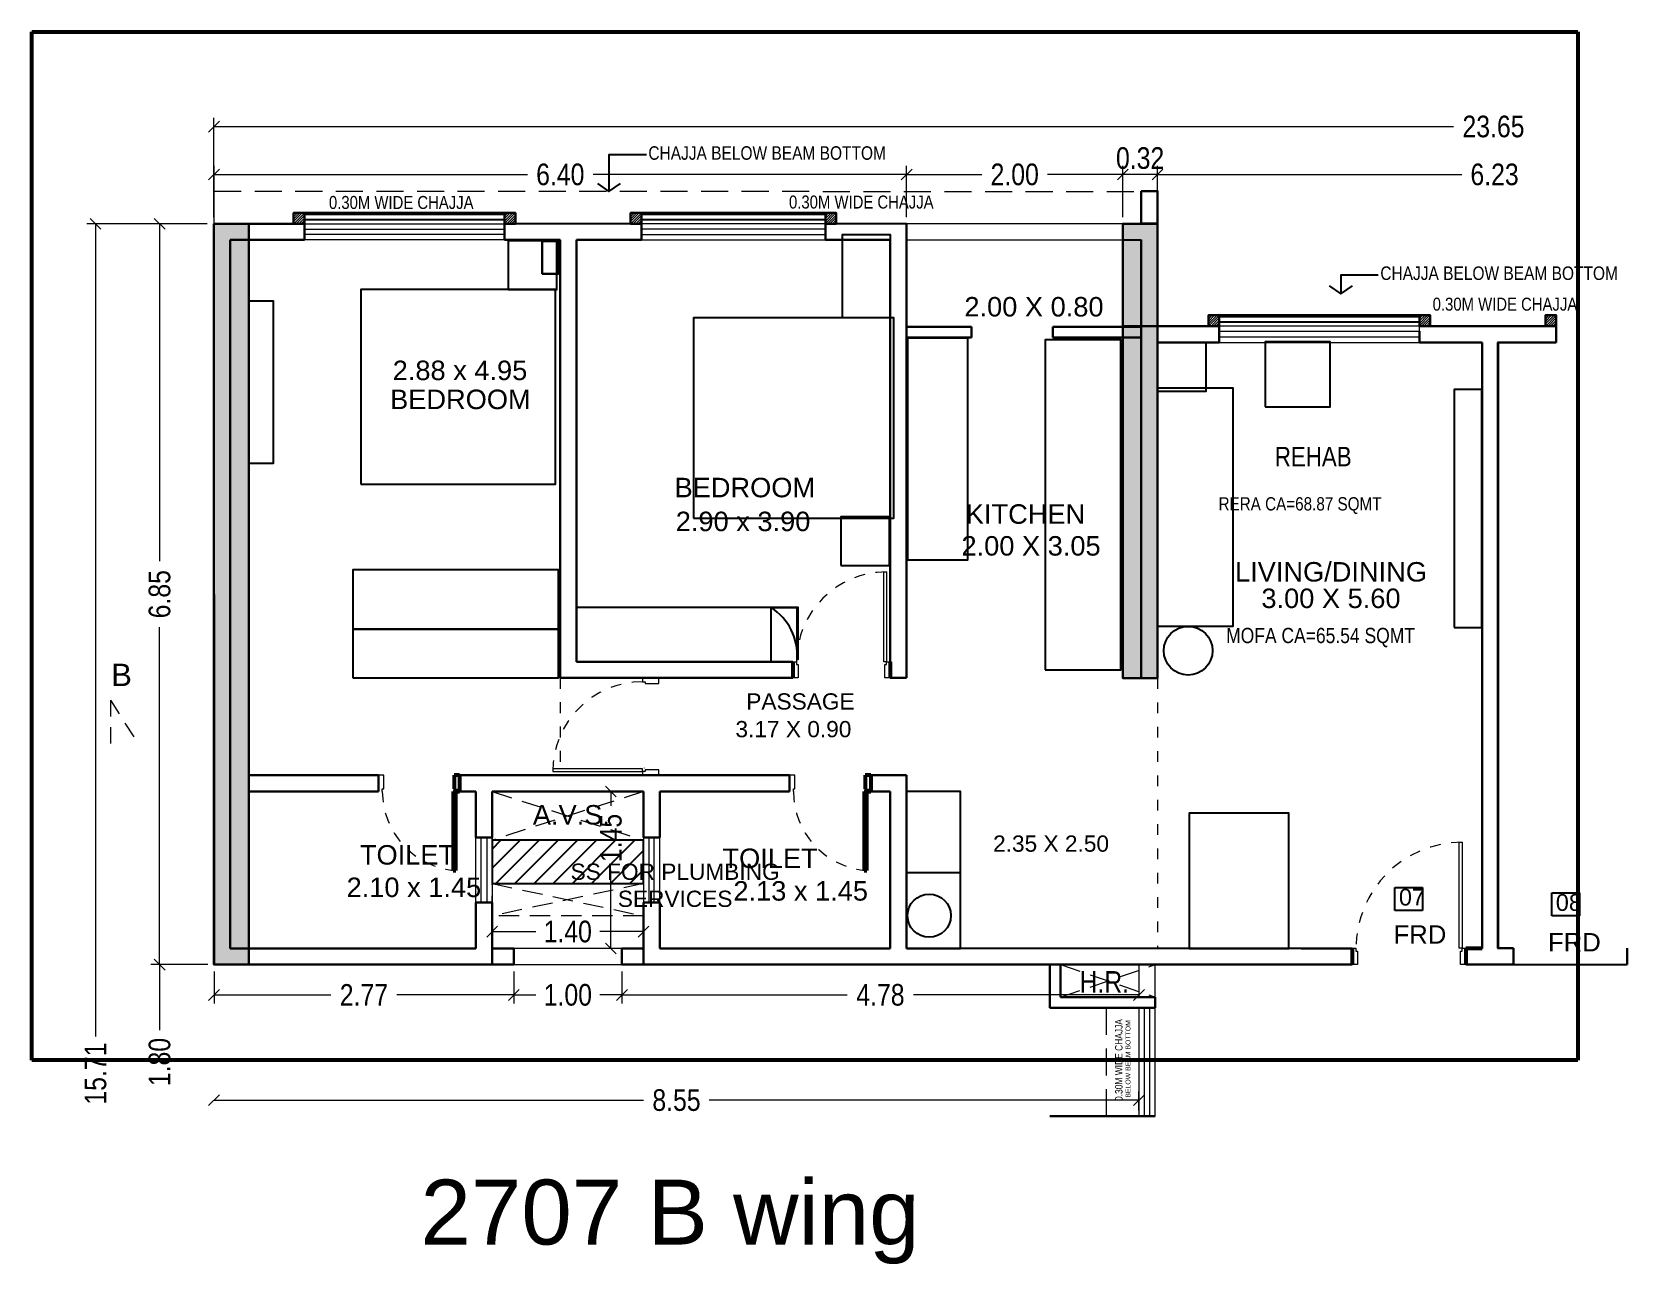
# Model space of a CAD drawing. Header units: inches. Extents: x 29.3 to 44, y 17.1 to 28.5.
import ezdxf
from ezdxf.enums import TextEntityAlignment as Align

# ---------------------------------------------------------------- set-up
doc = ezdxf.new("R2010")
doc.units = ezdxf.units.IN
doc.header["$MEASUREMENT"] = 0
for name, pattern in [('DASHED2', [0.375, 0.25, -0.125]), ('DOT2', [0.125, 0, -0.125]), ('EXIST', [0.2, 0.15, -0.05]), ('Furniture', [0.0015, 0.00075, -0.00075]), ('HIDDEN', [0.375, 0.25, -0.125])]:
    doc.linetypes.add(name, pattern=pattern)
for name, color, linetype, lineweight in [('100mm non stru.wall', 252, 'Continuous', 15), ('A-DOOR', 7, 'Continuous', 5), ('A-DOOR-1', 7, 'Furniture', 5), ('A-DOOR-FRAM', 7, 'Continuous', 5), ('A-WALL', 7, 'Continuous', 30), ('A-WALL-1', 7, 'Continuous', 30), ('AR-DIM', 141, 'Continuous', 5), ('Ark chajjas', 161, 'Continuous', 30), ('CA-MOFA', 201, 'Continuous', 5), ('CHAJJA', 131, 'DASHED2', 25), ('DL ARK', 11, 'Continuous', 25), ('door 1', 31, 'Continuous', 15), ('DUCTS ARK', 153, 'DASHED2', 9), ('GPL- COL', 1, 'Continuous', 30), ('hatch', 9, 'Continuous', 9), ('Line', 251, 'DOT2', 9), ('RAIL', 11, 'Continuous', 25), ('Section line 1', 21, 'DASHED2', 25), ('Text 1', 7, 'Continuous', 30), ('Text ARK', 7, 'Continuous', 25), ('WALL ARK', 7, 'Continuous', 30), ('WALLS', 7, 'Continuous', 30), ('Window ARK', 140, 'Continuous', 15)]:
    doc.layers.add(name, color=color, linetype=linetype, lineweight=lineweight)
for name, color, linetype in [('SS', 7, 'Continuous'), ('ss-txt', 2, 'Continuous'), ('text', 7, 'Continuous')]:
    doc.layers.add(name, color=color, linetype=linetype)
doc.styles.add('ARIAL N', font='ARIALN.TTF')
doc.styles.add('Arial Narrow', font='arial.ttf')
doc.styles.add('ARIAL-N', font='ARIALN.TTF')
doc.styles.get("Standard").update_dxf_attribs({"font": 'arial.ttf'})
doc.styles.add('Swis721 Cn BT_2', font='swissc.ttf', dxfattribs={"height": 0.15})
doc.dimstyles.new('100', dxfattribs={"dimtxt": 0.2, "dimasz": 0.1, "dimexe": 0.08, "dimexo": 0.0625, "dimgap": 0.09, "dimtad": 0, "dimtoh": 1, "dimzin": 0, "dimdsep": 46, "dimtxsty": 'ARIAL N', "dimblk": 'OBLIQUE', "dimcen": 0.5, "dimclrd": 256, "dimclre": 256, "dimclrt": 110, "dimadec": 0, "dimazin": 0, "dimtfac": 1, "dimtix": 1, "dimtofl": 0, "dimtmove": 2, "dimatfit": 3, "dimfxl": 1, "dimtolj": 1, "dimtzin": 0, "dimlwd": 5, "dimlwe": 5, "dimarcsym": 0})

# ---------------------------------------------------------------- blocks, each defined once
blk = doc.blocks.new('_Oblique')
at = {"color": 0, "linetype": 'ByBlock', "lineweight": -2}
blk.add_line((-0.5, -0.5), (0.5, 0.5), dxfattribs=at)
blk = doc.blocks.new('*D13')
at = {"layer": 'AR-DIM', "lineweight": 5, "transparency": 16777216}
for p, q in [((34.86, 21.435), (34.541, 21.435)), ((34.621, 21.435), (34.621, 21.302)), ((34.621, 19.985), (34.621, 20.71)), ((34.86, 19.985), (34.541, 19.985))]:
    blk.add_line(p, q, dxfattribs=at)
at = {"layer": 'Defpoints', "color": 0, "transparency": 16777216}
for p in [(34.621, 21.435), (34.922, 21.435, 0), (34.922, 19.985, 0)]:
    blk.add_point(p, dxfattribs=at)
at = {"layer": 'AR-DIM', "lineweight": 5, "transparency": 16777216, "xscale": 0.1, "yscale": 0.1, "zscale": 0.1}
for p, rotation in [((34.621, 21.435), 90), ((34.621, 19.985), 270)]:
    blk.add_blockref('_Oblique', p, dxfattribs=dict(at, rotation=rotation))
at = {"layer": 'AR-DIM', "color": 110, "transparency": 16777216, "insert": (34.621, 21.006), "char_height": 0.2, "attachment_point": 5, "rotation": 90, "style": 'ARIAL N'}
blk.add_mtext('\\A1;1.45', dxfattribs=at)
blk = doc.blocks.new('*D14')
at = {"layer": 'AR-DIM', "lineweight": 5, "transparency": 16777216}
for p, q in [((33.523, 20.047), (33.523, 20.22)), ((34.922, 20.047), (34.922, 20.22)), ((33.523, 20.14), (33.927, 20.14)), ((34.922, 20.14), (34.517, 20.14))]:
    blk.add_line(p, q, dxfattribs=at)
at = {"layer": 'Defpoints', "color": 0, "transparency": 16777216}
for p in [(34.922, 20.14), (33.523, 19.985, 0), (34.922, 19.985, 0)]:
    blk.add_point(p, dxfattribs=at)
at = {"layer": 'AR-DIM', "lineweight": 5, "transparency": 16777216, "xscale": 0.1, "yscale": 0.1, "zscale": 0.1, "rotation": 180}
blk.add_blockref('_Oblique', (33.523, 20.14), dxfattribs=at)
at = {"layer": 'AR-DIM', "lineweight": 5, "transparency": 16777216, "xscale": 0.1, "yscale": 0.1, "zscale": 0.1}
blk.add_blockref('_Oblique', (34.922, 20.14), dxfattribs=at)
at = {"layer": 'AR-DIM', "color": 110, "transparency": 16777216, "insert": (34.222, 20.14), "char_height": 0.2, "attachment_point": 5, "style": 'ARIAL N'}
blk.add_mtext('\\A1;1.40', dxfattribs=at)
blk = doc.blocks.new('C 0.3')
at = {"layer": 'text', "style": 'Arial Narrow'}
blk.add_text('BELOW BEAM BOTTOM', height=0.06603, dxfattribs=at).set_placement((4594.909, -2794.27, 0), align=Align.CENTER)
at = {"layer": 'Text 1', "style": 'ARIAL N'}
blk.add_text('0.30M WIDE CHAJJA', height=0.0987, dxfattribs=at).set_placement((4594.894, -2794.163, 0), align=Align.CENTER)

msp = doc.modelspace()

# ---------------------------------------------------------------- hatches: boundary and pattern name
at = {"layer": '100mm non stru.wall'}
h = msp.add_hatch(dxfattribs=at)
h.set_pattern_fill('ANSI31', color=256, scale=0.005, style=0)
h.set_pattern_definition([(45, (92.920931, 5.834027), (-0.01122532, 0.01122532), [])])
h.paths.add_polyline_path([(31.688, 26.683), (31.788, 26.683), (31.788, 26.783), (31.688, 26.783)])
h = msp.add_hatch(dxfattribs=at)
h.set_pattern_fill('ANSI31', color=256, scale=0.005, style=0)
h.set_pattern_definition([(45, (92.620931, 5.834027), (-0.01122532, 0.01122532), [])])
h.paths.add_polyline_path([(33.638, 26.683), (33.738, 26.683), (33.738, 26.783), (33.638, 26.783)])
h = msp.add_hatch(dxfattribs=at)
h.set_pattern_fill('ANSI31', color=256, scale=0.005, style=0)
h.set_pattern_definition([(45, (96.03593, 5.834027), (-0.01122532, 0.01122532), [])])
h.paths.add_polyline_path([(34.803, 26.683), (34.903, 26.683), (34.903, 26.783), (34.803, 26.783)])
h = msp.add_hatch(dxfattribs=at)
h.set_pattern_fill('ANSI31', color=256, scale=0.005, style=0)
h.set_pattern_definition([(45, (95.58593, 5.834027), (-0.01122532, 0.01122532), [])])
h.paths.add_polyline_path([(36.603, 26.683), (36.703, 26.683), (36.703, 26.783), (36.603, 26.783)])
h = msp.add_hatch(dxfattribs=at)
h.set_pattern_fill('ANSI31', color=256, scale=0.005, style=0)
h.set_pattern_definition([(45, (101.375929, 4.887864), (-0.01122532, 0.01122532), [])])
h.paths.add_polyline_path([(40.143, 25.737), (40.243, 25.737), (40.243, 25.837), (40.143, 25.837)])
h = msp.add_hatch(dxfattribs=at)
h.set_pattern_fill('ANSI31', color=256, scale=0.005, style=0)
h.set_pattern_definition([(45, (101.075929, 4.887864), (-0.01122532, 0.01122532), [])])
h.paths.add_polyline_path([(42.093, 25.737), (42.193, 25.737), (42.193, 25.837), (42.093, 25.837)])
h = msp.add_hatch(dxfattribs=at)
h.set_pattern_fill('ANSI31', color=256, scale=0.005, style=0)
h.set_pattern_definition([(45, (104.490929, 4.887864), (-0.01122532, 0.01122532), [])])
h.paths.add_polyline_path([(43.258, 25.737), (43.358, 25.737), (43.358, 25.837), (43.258, 25.837)])
at = {"layer": 'hatch', "lineweight": 53, "transparency": 33554687}
h = msp.add_hatch(color=8, dxfattribs=at)
h.dxf.hatch_style = 1
h.paths.add_polyline_path([(30.952, 26.683), (31.273, 26.683), (31.273, 19.836), (30.953, 19.836)])
h.paths.add_polyline_path([(39.673, 26.683), (39.352, 26.683), (39.352, 22.484), (39.672, 22.484)])
at = {"layer": 'SS', "lineweight": -3, "transparency": 33554687}
h = msp.add_hatch(dxfattribs=at)
h.set_pattern_fill('ANSI31', color=251)
h.set_pattern_definition([(45, (-5250.47015, 5153.30083), (-0.0883883476, 0.0883883476), [])])
h.paths.add_polyline_path([(34.923, 20.985), (33.523, 20.985), (33.523, 20.585), (34.923, 20.585)])

# ---------------------------------------------------------------- linework, layer by layer
at = {"lineweight": -3}
for p, q in [((39.522, 26.683, 0), (39.352, 26.683, 0)), ((39.352, 26.683, 0), (39.353, 26.533, 0)), ((39.353, 26.533, 0), (39.522, 26.533, 0)), ((41.472, 19.985, 0), (37.352, 19.985, 0))]:
    msp.add_line(p, q, dxfattribs=at)
msp.add_line((37.352, 20.686, 0), (37.852, 20.686, 0))
for points in [[(37.202, 25.812), (36.76, 25.812), (36.76, 26.585), (37.202, 26.585)], [(40.668, 24.992), (41.268, 24.992), (41.268, 25.592), (40.668, 25.592)]]:
    msp.add_lwpolyline(points, close=True)
at = {"elevation": 0}
for points in [[(33.67, 26.075), (34.12, 26.075), (34.12, 26.525), (33.67, 26.525)], [(31.273, 25.943), (31.273, 25.943), (31.273, 26.175), (31.273, 26.175)], [(31.273, 24.469), (31.503, 24.469), (31.503, 25.969), (31.273, 25.969)], [(32.31, 24.276), (34.11, 24.276), (34.11, 26.076), (32.31, 26.076)], [(35.385, 23.962), (37.235, 23.962), (37.235, 25.812), (35.385, 25.812)], [(37.364, 25.628), (37.918, 25.628), (37.918, 23.573), (37.364, 23.573)], [(38.635, 22.56), (39.335, 22.56), (39.335, 25.61), (38.635, 25.61)], [(39.673, 25.137), (40.123, 25.137), (40.123, 25.587), (39.673, 25.587)], [(39.672, 22.963), (40.372, 22.963), (40.372, 25.163), (39.672, 25.163)], [(42.414, 22.95), (42.669, 22.95), (42.669, 25.15), (42.414, 25.15)], [(36.746, 23.525), (37.196, 23.525), (37.196, 23.975), (36.746, 23.975)], [(32.236, 22.935), (34.136, 22.935), (34.136, 23.485), (32.236, 23.485)], [(34.302, 22.635), (36.102, 22.635), (36.102, 23.135), (34.302, 23.135)], [(36.102, 23.135), (36.351, 23.135), (36.351, 23.135), (36.102, 23.135)], [(36.351, 23.135), (36.338, 23.135), (36.338, 22.658), (36.351, 22.658)], [(32.236, 22.485), (34.136, 22.485), (34.136, 22.935), (32.236, 22.935)], [(37.352, 19.985), (37.852, 19.985), (37.852, 21.435), (37.352, 21.435)], [(39.966, 19.985), (40.886, 19.985), (40.886, 21.235), (39.966, 21.235)]]:
    msp.add_lwpolyline(points, close=True, dxfattribs=at)
for centre, radius in [((39.956, 22.737), 0.225), ((37.563, 20.288), 0.2)]:
    msp.add_circle(centre, radius)
msp.add_arc((35.81, 22.687, 0), 0.535, 356.8432, 56.8978)
at = {"layer": 'A-DOOR'}
for p, q in [((37.142, 22.635, 0), (37.142, 23.465, 0)), ((37.142, 23.465, 0), (37.167, 23.465, 0)), ((37.167, 23.465, 0), (37.167, 22.635, 0)), ((37.134, 22.62, 0), (37.135, 22.62, 0)), ((37.167, 22.635, 0), (37.142, 22.635, 0)), ((34.913, 21.645, 0), (34.083, 21.645, 0)), ((34.083, 21.645, 0), (34.083, 21.62, 0)), ((34.083, 21.62, 0), (34.913, 21.62, 0)), ((34.913, 21.62, 0), (34.913, 21.645, 0)), ((34.927, 21.653, 0), (34.927, 21.652, 0)), ((36.954, 21.45, 0), (36.955, 21.45, 0)), ((42.462, 19.986, 0), (42.462, 20.966, 0)), ((42.462, 20.966, 0), (42.487, 20.966, 0)), ((42.487, 20.966, 0), (42.487, 19.986, 0)), ((42.454, 19.971, 0), (42.455, 19.971, 0)), ((42.487, 19.986, 0), (42.462, 19.986, 0))]:
    msp.add_line(p, q, dxfattribs=at)
at = {"layer": 'A-DOOR-1'}
for centre, radius, start, end in [((37.167, 22.635, 0), 0.83, 90, 180), ((34.913, 21.62, 0), 0.83, 90, 180), ((33.246, 21.439, 0), 0.738, 180.2565, 263.5442), ((37.045, 21.439, 0), 0.738, 180.2565, 263.5442), ((42.487, 19.986, 0), 0.98, 90, 180)]:
    msp.add_arc(centre, radius, start, end, dxfattribs=at)
at = {"layer": 'A-DOOR-FRAM'}
for p, q in [((36.302, 22.635, 0), (36.337, 22.635, 0)), ((36.337, 22.635, 0), (36.337, 22.61, 0)), ((36.337, 22.61, 0), (36.352, 22.61, 0)), ((36.352, 22.61, 0), (36.352, 22.485, 0)), ((37.152, 22.61, 0), (37.167, 22.61, 0)), ((37.152, 22.485, 0), (37.152, 22.61, 0)), ((37.167, 22.61, 0), (37.167, 22.635, 0)), ((37.167, 22.635, 0), (37.202, 22.635, 0)), ((34.913, 22.485, 0), (34.913, 22.45, 0)), ((34.913, 22.45, 0), (34.938, 22.45, 0)), ((34.938, 22.45, 0), (34.938, 22.435, 0)), ((34.938, 22.435, 0), (35.063, 22.435, 0)), ((35.063, 22.435, 0), (35.063, 22.485, 0)), ((36.352, 22.485, 0), (36.302, 22.485, 0)), ((37.202, 22.485, 0), (37.152, 22.485, 0)), ((32.523, 21.585, 0), (32.473, 21.585, 0)), ((32.523, 21.46, 0), (32.523, 21.585, 0)), ((34.938, 21.62, 0), (34.913, 21.62, 0)), ((34.913, 21.62, 0), (34.913, 21.585, 0)), ((34.938, 21.635, 0), (34.938, 21.62, 0)), ((35.063, 21.635, 0), (34.938, 21.635, 0)), ((35.063, 21.585, 0), (35.063, 21.635, 0)), ((36.322, 21.585, 0), (36.272, 21.585, 0)), ((36.322, 21.46, 0), (36.322, 21.585, 0)), ((32.508, 21.435, 0), (32.508, 21.46, 0)), ((32.508, 21.46, 0), (32.523, 21.46, 0)), ((36.307, 21.435, 0), (36.307, 21.46, 0)), ((36.307, 21.46, 0), (36.322, 21.46, 0)), ((41.472, 19.986, 0), (41.507, 19.986, 0)), ((41.507, 19.986, 0), (41.507, 19.961, 0)), ((41.507, 19.961, 0), (41.522, 19.961, 0)), ((41.522, 19.961, 0), (41.522, 19.836, 0)), ((42.472, 19.836, 0), (42.472, 19.961, 0)), ((42.472, 19.961, 0), (42.487, 19.961, 0)), ((42.487, 19.986, 0), (42.522, 19.986, 0)), ((42.487, 19.961, 0), (42.487, 19.986, 0)), ((41.522, 19.836, 0), (41.472, 19.836, 0)), ((42.522, 19.836, 0), (42.472, 19.836, 0))]:
    msp.add_line(p, q, dxfattribs=at)
at = {"layer": 'A-WALL'}
for p, q in [((33.638, 26.783, 0), (31.788, 26.783, 0)), ((36.603, 26.783, 0), (34.903, 26.783, 0)), ((42.093, 25.837, 0), (40.243, 25.837, 0))]:
    msp.add_line(p, q, dxfattribs=at)
at = {"layer": 'A-WALL', "elevation": 0}
for points in [[(31.688, 26.683), (31.788, 26.683), (31.788, 26.783), (31.688, 26.783)], [(33.638, 26.683), (33.738, 26.683), (33.738, 26.783), (33.638, 26.783)], [(34.803, 26.683), (34.903, 26.683), (34.903, 26.783), (34.803, 26.783)], [(36.603, 26.683), (36.703, 26.683), (36.703, 26.783), (36.603, 26.783)], [(40.143, 25.737), (40.243, 25.737), (40.243, 25.837), (40.143, 25.837)], [(42.093, 25.737), (42.193, 25.737), (42.193, 25.837), (42.093, 25.837)], [(43.258, 25.737), (43.358, 25.737), (43.358, 25.837), (43.258, 25.837)]]:
    msp.add_lwpolyline(points, close=True, dxfattribs=at)
at = {"layer": 'A-WALL-1', "color": 1, "lineweight": 53}
for p, q in [((29.27, 28.456, 0), (43.559, 28.456, 0)), ((29.27, 18.953, 0), (29.27, 28.456, 0)), ((43.559, 28.456, 0), (43.559, 18.953, 0)), ((43.559, 18.953, 0), (29.27, 18.953, 0))]:
    msp.add_line(p, q, dxfattribs=at)
at = {"layer": 'A-WALL-1', "lineweight": 53}
for p, q in [((36.302, 22.635, 0), (36.302, 22.485, 0)), ((37.202, 22.635, 0), (37.202, 22.485, 0)), ((33.223, 21.585, 0), (33.173, 21.585, 0)), ((33.173, 21.585, 0), (33.173, 21.46, 0)), ((33.223, 21.585, 0), (33.223, 21.435, 0)), ((37.022, 21.585, 0), (36.972, 21.585, 0)), ((36.972, 21.585, 0), (36.972, 21.46, 0)), ((37.022, 21.585, 0), (37.022, 21.435, 0)), ((33.188, 21.435, 0), (33.163, 21.435, 0)), ((33.163, 21.435, 0), (33.163, 20.705, 0)), ((33.173, 21.46, 0), (33.188, 21.46, 0)), ((33.188, 21.46, 0), (33.188, 21.435, 0)), ((33.188, 20.705, 0), (33.188, 21.435, 0)), ((33.188, 21.435, 0), (33.223, 21.435, 0)), ((36.987, 21.435, 0), (36.962, 21.435, 0)), ((36.962, 21.435, 0), (36.962, 20.705, 0)), ((36.972, 21.46, 0), (36.987, 21.46, 0)), ((36.987, 21.46, 0), (36.987, 21.435, 0)), ((36.987, 20.705, 0), (36.987, 21.435, 0)), ((36.987, 21.435, 0), (37.022, 21.435, 0)), ((33.163, 20.705, 0), (33.188, 20.705, 0)), ((36.962, 20.705, 0), (36.987, 20.705, 0)), ((41.472, 19.985, 0), (41.472, 19.836, 0)), ((42.672, 19.985, 0), (42.522, 19.985, 0)), ((42.522, 19.985, 0), (42.522, 19.836, 0)), ((42.522, 19.985, 0), (42.522, 19.836, 0))]:
    msp.add_line(p, q, dxfattribs=at)
at = {"layer": 'A-WALL-1'}
for p, q in [((32.473, 21.435, 0), (32.473, 21.585, 0)), ((36.272, 21.435, 0), (36.272, 21.585, 0))]:
    msp.add_line(p, q, dxfattribs=at)
at = {"layer": 'AR-DIM', "lineweight": 5}
for p, q in [((30.952, 26.745, 0), (30.952, 27.661, 0)), ((30.952, 27.581, 0), (42.409, 27.581, 0)), ((30.953, 26.745, 0), (30.953, 27.218, 0)), ((30.953, 27.138, 0), (33.85, 27.138, 0)), ((37.354, 27.138, 0), (34.457, 27.138, 0)), ((37.354, 26.745, 0), (37.354, 27.218, 0)), ((37.354, 26.745, 0), (37.354, 27.218, 0)), ((37.354, 27.138, 0), (38.049, 27.138, 0)), ((39.352, 27.138, 0), (38.657, 27.138, 0)), ((39.352, 26.745, 0), (39.352, 27.218, 0)), ((39.352, 26.745, 0), (39.352, 27.218, 0)), ((39.673, 27.138, 0), (39.352, 27.138, 0)), ((39.673, 26.745, 0), (39.673, 27.218, 0)), ((39.673, 26.745, 0), (39.673, 27.218, 0)), ((39.673, 27.138, 0), (42.485, 27.138, 0)), ((30.889, 26.683, 0), (29.778, 26.683, 0)), ((29.858, 26.683, 0), (29.858, 19.171, 0)), ((30.889, 26.683, 0), (30.37, 26.683, 0)), ((30.45, 26.683, 0), (30.45, 23.563, 0)), ((30.45, 19.835, 0), (30.45, 22.955, 0)), ((30.894, 19.835, 0), (30.37, 19.835, 0)), ((30.89, 19.835, 0), (30.37, 19.835, 0)), ((30.45, 19.835, 0), (30.45, 19.23, 0)), ((30.953, 19.772, 0), (30.953, 19.475, 0)), ((30.953, 19.772, 0), (30.953, 19.475, 0)), ((33.723, 19.772, 0), (33.723, 19.475, 0)), ((33.723, 19.772, 0), (33.723, 19.475, 0)), ((33.723, 19.772, 0), (33.723, 19.475, 0)), ((34.723, 19.772, 0), (34.723, 19.475, 0)), ((34.723, 19.772, 0), (34.723, 19.475, 0)), ((39.502, 19.597, 0), (39.502, 19.635, 0)), ((30.953, 19.555, 0), (32.033, 19.555, 0)), ((30.953, 19.555, 0), (32.033, 19.555, 0)), ((33.723, 19.555, 0), (32.642, 19.555, 0)), ((33.723, 19.555, 0), (32.642, 19.555, 0)), ((33.723, 19.555, 0), (33.927, 19.555, 0)), ((34.723, 19.555, 0), (34.518, 19.555, 0)), ((34.723, 19.555, 0), (36.806, 19.555, 0)), ((39.502, 19.555, 0), (37.419, 19.555, 0)), ((30.952, 18.582, 0), (34.923, 18.582, 0)), ((39.501, 18.582, 0), (35.53, 18.582, 0)), ((39.501, 18.487, 0), (39.501, 18.662, 0))]:
    msp.add_line(p, q, dxfattribs=at)
at = {"layer": 'Ark chajjas', "linetype": 'HIDDEN', "lineweight": 15, "elevation": 0}
msp.add_lwpolyline([(30.954, 26.684), (30.954, 26.984), (39.673, 26.982), (39.673, 26.683)], dxfattribs=at)
at = {"layer": 'CA-MOFA', "lineweight": -3}
for p, q in [((42.814, 25.587, 0), (42.814, 19.986, 0)), ((42.814, 19.986, 0), (42.963, 19.986, 0)), ((42.963, 19.986, 0), (42.963, 19.836, 0)), ((44.013, 19.836, 0), (44.013, 19.986, 0)), ((42.963, 19.836, 0), (44.013, 19.836, 0))]:
    msp.add_line(p, q, dxfattribs=at)
at = {"layer": 'CHAJJA', "lineweight": 13}
msp.add_line((39.202, 18.435, 0), (39.202, 19.435, 0), dxfattribs=at)
at = {"layer": 'DL ARK'}
msp.add_line((39.502, 19.535, 0), (38.777, 19.535, 0), dxfattribs=at)
at = {"layer": 'door 1'}
for p, q in [((39.502, 19.535, 0), (39.502, 19.835, 0)), ((39.652, 19.535, 0), (39.652, 19.835, 0)), ((42.963, 19.836, 0), (44.013, 19.836, 0))]:
    msp.add_line(p, q, dxfattribs=at)
at = {"layer": 'DUCTS ARK', "ltscale": 0.75}
for p, q in [((38.777, 19.535, 0), (39.652, 19.835, 0)), ((38.777, 19.835, 0), (39.652, 19.535, 0)), ((39.502, 19.535, 0), (38.777, 19.535, 0))]:
    msp.add_line(p, q, dxfattribs=at)
at = {"layer": 'DUCTS ARK', "ltscale": 0.75, "elevation": 0}
for points in [[(33.523, 21.435), (34.923, 21.435), (34.923, 20.985), (33.523, 20.985)], [(33.523, 20.585), (34.923, 20.585), (34.923, 20.285), (33.523, 20.285)]]:
    msp.add_lwpolyline(points, close=True, dxfattribs=at)
for points in [[(34.923, 21.435), (33.523, 20.985)], [(33.523, 21.435), (34.923, 20.985)], [(34.923, 20.585), (33.523, 20.285)], [(33.523, 20.585), (34.923, 20.285)]]:
    msp.add_lwpolyline(points, dxfattribs=at)
at = {"layer": 'GPL- COL', "elevation": 0}
for points in [[(30.952, 26.683), (31.273, 26.683), (31.273, 19.836), (30.953, 19.836)], [(39.673, 26.683), (39.352, 26.683), (39.352, 22.484), (39.672, 22.484)]]:
    msp.add_lwpolyline(points, close=True, dxfattribs=at)
at = {"layer": 'Line'}
for p, q in [((34.152, 22.485, 0), (34.153, 21.585, 0)), ((39.672, 22.484, 0), (39.672, 19.985, 0))]:
    msp.add_line(p, q, dxfattribs=at)
at = {"layer": 'RAIL'}
for p, q in [((33.638, 26.768, 0), (31.788, 26.768, 0)), ((33.638, 26.718, 0), (31.788, 26.718, 0)), ((36.603, 26.768, 0), (34.903, 26.768, 0)), ((36.603, 26.718, 0), (34.903, 26.718, 0)), ((42.093, 25.822, 0), (40.243, 25.822, 0)), ((42.093, 25.772, 0), (40.243, 25.772, 0))]:
    msp.add_line(p, q, dxfattribs=at)
at = {"layer": 'Section line 1', "linetype": 'EXIST', "lineweight": 20}
for q in [(30.253, 21.876, 0), (29.995, 21.876, 0)]:
    msp.add_line((29.995, 22.279, 0), q, dxfattribs=at)
at = {"layer": 'SS', "elevation": 0}
msp.add_lwpolyline([(34.923, 20.985), (33.523, 20.985), (33.523, 20.585), (34.923, 20.585)], close=True, dxfattribs=at)
at = {"layer": 'text'}
for p, q in [((41.866, 20.548, 0), (42.122, 20.548, 0)), ((41.866, 20.336, 0), (41.866, 20.548, 0)), ((42.122, 20.548, 0), (42.122, 20.336, 0)), ((43.317, 20.498, 0), (43.572, 20.498, 0)), ((43.317, 20.286, 0), (43.317, 20.498, 0)), ((43.572, 20.498, 0), (43.572, 20.286, 0)), ((42.122, 20.336, 0), (41.866, 20.336, 0)), ((43.572, 20.286, 0), (43.317, 20.286, 0))]:
    msp.add_line(p, q, dxfattribs=at)
at = {"layer": 'Text ARK', "elevation": 0}
for points in [[(34.949, 27.32), (34.603, 27.32), (34.603, 26.981)], [(34.496, 27.056), (34.603, 26.981), (34.71, 27.056)], [(41.26, 26.11), (41.368, 26.035), (41.475, 26.11)], [(41.713, 26.209), (41.368, 26.209), (41.368, 26.035)]]:
    msp.add_lwpolyline(points, dxfattribs=at)
at = {"layer": 'WALL ARK'}
for p, q in [((30.952, 19.835, 0), (30.951, 26.683, 0)), ((30.952, 26.683, 0), (31.788, 26.683, 0)), ((31.788, 26.533, 0), (31.788, 26.683, 0)), ((33.638, 26.533, 0), (33.638, 26.683, 0)), ((34.903, 26.533, 0), (34.903, 26.683, 0)), ((36.603, 26.533, 0), (36.603, 26.683, 0)), ((37.354, 22.485, 0), (37.354, 26.683, 0)), ((39.672, 22.485, 0), (39.672, 26.683, 0)), ((31.102, 26.533, 0), (31.788, 26.533, 0)), ((31.102, 19.985, 0), (31.102, 26.533, 0)), ((33.638, 26.533, 0), (34.152, 26.533, 0)), ((34.152, 22.485, 0), (34.152, 26.533, 0)), ((34.302, 26.533, 0), (34.903, 26.533, 0)), ((34.302, 22.635, 0), (34.302, 26.533, 0)), ((36.603, 26.533, 0), (37.202, 26.533, 0)), ((37.202, 22.635, 0), (37.202, 26.533, 0)), ((39.522, 22.485, 0), (39.523, 26.533, 0)), ((37.953, 25.731, 0), (37.352, 25.731, 0)), ((37.953, 25.731, 0), (37.953, 25.631, 0)), ((39.522, 25.731, 0), (38.704, 25.731, 0)), ((38.704, 25.731, 0), (38.704, 25.631, 0)), ((39.352, 25.737, 0), (40.243, 25.737, 0)), ((40.243, 25.587, 0), (40.243, 25.737, 0)), ((42.093, 25.737, 0), (43.357, 25.737, 0)), ((42.093, 25.69, 0), (42.093, 25.586, 0)), ((43.358, 25.587, 0), (43.358, 25.737, 0)), ((37.953, 25.631, 0), (37.352, 25.631, 0)), ((39.522, 25.631, 0), (38.704, 25.631, 0)), ((39.673, 25.587, 0), (40.243, 25.587, 0)), ((42.093, 25.586, 0), (42.672, 25.585, 0)), ((42.672, 25.586, 0), (42.672, 19.985, 0)), ((42.814, 25.587, 0), (43.358, 25.587, 0)), ((42.822, 25.587, 0), (42.822, 19.986, 0)), ((36.302, 22.635, 0), (34.302, 22.635, 0)), ((36.302, 22.635, 0), (35.652, 22.635, 0)), ((37.354, 22.585, 0), (37.352, 22.585, 0)), ((36.302, 22.485, 0), (34.152, 22.485, 0)), ((36.302, 22.485, 0), (35.652, 22.485, 0)), ((37.354, 22.485, 0), (37.202, 22.485, 0)), ((39.533, 22.485, 0), (39.533, 22.485, 0)), ((32.473, 21.585, 0), (31.273, 21.585, 0)), ((32.473, 21.435, 0), (32.473, 21.585, 0)), ((33.373, 21.585, 0), (33.223, 21.585, 0)), ((33.223, 21.435, 0), (33.223, 21.585, 0)), ((33.223, 21.435, 0), (33.223, 21.585, 0)), ((33.523, 21.585, 0), (33.373, 21.585, 0)), ((33.373, 21.585, 0), (33.373, 21.585, 0)), ((36.272, 21.585, 0), (33.523, 21.585, 0)), ((36.272, 21.435, 0), (36.272, 21.585, 0)), ((37.352, 21.585, 0), (37.022, 21.585, 0)), ((37.022, 21.435, 0), (37.022, 21.585, 0)), ((37.352, 19.985, 0), (37.352, 21.585, 0)), ((32.473, 21.435, 0), (31.273, 21.435, 0)), ((31.273, 21.435, 0), (31.273, 19.985, 0)), ((33.373, 21.435, 0), (33.223, 21.435, 0)), ((33.373, 21.011, 0), (33.373, 21.435, 0)), ((34.922, 21.435, 0), (33.523, 21.435, 0)), ((33.523, 21.011, 0), (33.523, 21.435, 0)), ((34.922, 21.011, 0), (34.922, 21.435, 0)), ((36.272, 21.435, 0), (35.072, 21.435, 0)), ((35.072, 21.011, 0), (35.072, 21.435, 0)), ((37.202, 21.435, 0), (37.022, 21.435, 0)), ((37.202, 19.985, 0), (37.202, 21.435, 0)), ((33.373, 21.011, 0), (33.523, 21.011, 0)), ((34.922, 21.011, 0), (35.072, 21.011, 0)), ((33.373, 19.985, 0), (33.373, 20.411, 0)), ((33.373, 20.411, 0), (33.523, 20.411, 0)), ((33.523, 19.835, 0), (33.523, 20.411, 0)), ((34.922, 19.835, 0), (34.922, 20.411, 0)), ((34.922, 20.411, 0), (35.072, 20.411, 0)), ((35.072, 19.985, 0), (35.072, 20.411, 0)), ((31.273, 19.985, 0), (31.102, 19.985, 0)), ((33.373, 19.985, 0), (31.273, 19.985, 0)), ((33.523, 19.985, 0), (33.723, 19.985, 0)), ((33.723, 19.985, 0), (33.723, 19.835, 0)), ((34.922, 19.985, 0), (34.723, 19.985, 0)), ((34.723, 19.985, 0), (34.723, 19.835, 0)), ((37.202, 19.985, 0), (35.072, 19.985, 0)), ((41.472, 19.985, 0), (41.002, 19.985, 0)), ((42.672, 19.985, 0), (42.522, 19.985, 0)), ((44.013, 19.986, 0), (44.013, 19.836, 0)), ((33.723, 19.835, 0), (30.952, 19.835, 0)), ((34.723, 19.835, 0), (39.952, 19.835, 0)), ((41.472, 19.836, 0), (39.952, 19.835, 0)), ((42.963, 19.836, 0), (42.522, 19.836, 0))]:
    msp.add_line(p, q, dxfattribs=at)
at = {"layer": 'WALL ARK', "lineweight": -3}
for p, q in [((31.788, 26.683, 0), (30.952, 26.683, 0)), ((34.903, 26.683, 0), (33.638, 26.683, 0)), ((37.354, 26.683, 0), (36.603, 26.683, 0))]:
    msp.add_line(p, q, dxfattribs=at)
at = {"layer": 'WALL ARK', "ltscale": 0.25}
for p in [(42.822, 19.986, 0), (42.963, 19.836, 0)]:
    msp.add_line(p, (42.963, 19.986, 0), dxfattribs=at)
at = {"layer": 'WALL ARK', "linetype": 'Continuous', "elevation": 0}
for points in [[(39.523, 26.985), (39.673, 26.985), (39.673, 26.685), (39.523, 26.685)], [(33.987, 26.521), (34.137, 26.521), (34.137, 26.221), (33.987, 26.221)]]:
    msp.add_lwpolyline(points, close=True, dxfattribs=at)
at = {"layer": 'WALLS'}
for p, q in [((38.677, 19.835, 0), (38.677, 19.435, 0)), ((38.777, 19.835, 0), (38.777, 19.535, 0)), ((39.652, 19.535, 0), (38.777, 19.535, 0)), ((39.652, 19.535, 0), (39.652, 19.435, 0)), ((39.652, 19.435, 0), (38.677, 19.435, 0)), ((39.652, 18.435, 0), (38.677, 18.435, 0))]:
    msp.add_line(p, q, dxfattribs=at)
at = {"layer": 'Window ARK'}
for p, q in [((31.788, 26.683, 0), (33.638, 26.683, 0)), ((31.788, 26.533, 0), (31.788, 26.683, 0)), ((31.788, 26.633, 0), (33.638, 26.633, 0)), ((31.788, 26.583, 0), (31.788, 26.633, 0)), ((33.638, 26.583, 0), (31.788, 26.583, 0)), ((33.638, 26.683, 0), (33.638, 26.533, 0)), ((33.638, 26.633, 0), (33.638, 26.583, 0)), ((36.602, 26.633, 0), (34.902, 26.633, 0)), ((34.902, 26.633, 0), (34.902, 26.583, 0)), ((34.902, 26.583, 0), (36.602, 26.583, 0)), ((36.603, 26.683, 0), (34.903, 26.683, 0)), ((34.903, 26.683, 0), (34.903, 26.533, 0)), ((36.602, 26.583, 0), (36.602, 26.633, 0)), ((36.603, 26.533, 0), (36.603, 26.683, 0)), ((39.352, 26.683, 0), (37.354, 26.683, 0)), ((33.638, 26.533, 0), (31.788, 26.533, 0)), ((34.903, 26.533, 0), (36.603, 26.533, 0)), ((37.352, 26.533, 0), (39.353, 26.533, 0)), ((42.092, 25.687, 0), (40.242, 25.687, 0)), ((40.242, 25.687, 0), (40.242, 25.637, 0)), ((42.093, 25.737, 0), (40.243, 25.737, 0)), ((40.243, 25.737, 0), (40.243, 25.587, 0)), ((42.092, 25.637, 0), (42.092, 25.687, 0)), ((42.093, 25.587, 0), (42.093, 25.737, 0)), ((43.357, 25.687, 0), (43.357, 25.637, 0)), ((43.358, 25.737, 0), (43.358, 25.587, 0)), ((40.242, 25.637, 0), (42.092, 25.637, 0)), ((40.243, 25.587, 0), (42.093, 25.587, 0)), ((33.373, 20.411, 0), (33.373, 21.011, 0)), ((33.373, 21.011, 0), (33.523, 21.011, 0)), ((33.423, 20.41, 0), (33.423, 21.01, 0)), ((33.423, 21.01, 0), (33.473, 21.01, 0)), ((33.473, 21.01, 0), (33.473, 20.41, 0)), ((33.523, 21.011, 0), (33.523, 20.411, 0)), ((35.072, 21.011, 0), (34.922, 21.011, 0)), ((34.922, 21.011, 0), (34.922, 20.411, 0)), ((35.022, 21.011, 0), (34.972, 21.011, 0)), ((34.972, 21.011, 0), (34.972, 20.411, 0)), ((35.022, 20.411, 0), (35.022, 21.011, 0)), ((35.072, 20.411, 0), (35.072, 21.011, 0)), ((33.523, 20.411, 0), (33.373, 20.411, 0)), ((33.473, 20.41, 0), (33.423, 20.41, 0)), ((34.922, 20.411, 0), (35.072, 20.411, 0)), ((34.972, 20.411, 0), (35.022, 20.411, 0)), ((34.723, 19.985, 0), (33.723, 19.985, 0)), ((33.723, 19.835, 0), (34.723, 19.835, 0)), ((39.502, 18.435, 0), (39.502, 19.435, 0)), ((39.552, 18.435, 0), (39.552, 19.435, 0)), ((39.602, 18.435, 0), (39.602, 19.435, 0)), ((39.652, 18.435, 0), (39.652, 19.435, 0))]:
    msp.add_line(p, q, dxfattribs=at)

# ---------------------------------------------------------------- block references
at = {"layer": 'AR-DIM', "lineweight": 5, "xscale": 0.1, "yscale": 0.1, "zscale": 0.1}
for p, rotation in [((30.952, 27.581, 0), 180), ((30.953, 27.138, 0), 180), ((37.354, 27.138, 0), 180), ((39.352, 27.138, 0), 180), ((39.673, 27.138, 0), 180), ((29.858, 26.683, 0), 90), ((30.45, 26.683, 0), 90), ((30.45, 19.835, 0), 270), ((30.45, 19.835, 0), 90), ((30.953, 19.555, 0), 180), ((30.953, 19.555, 0), 180), ((33.723, 19.555, 0), 180), ((34.723, 19.555, 0), 180), ((30.952, 18.582, 0), 180)]:
    msp.add_blockref('_Oblique', p, dxfattribs=dict(at, rotation=rotation))
for p in [(37.354, 27.138, 0), (39.352, 27.138, 0), (39.673, 27.138, 0), (33.723, 19.555, 0), (33.723, 19.555, 0), (34.723, 19.555, 0), (39.502, 19.555, 0), (39.501, 18.582, 0)]:
    msp.add_blockref('_Oblique', p, dxfattribs=at)
at = {"layer": 'text', "xscale": 0.6884033569791226, "yscale": 0.6884033569791226, "zscale": 0.6884033569791226, "rotation": 90}
msp.add_blockref('C 0.3', (-1884.162, -3144.187, 0), dxfattribs=at)

# ---------------------------------------------------------------- texts
at = {"insert": (32.861, 17.848), "char_height": 0.6, "attachment_point": 1}
msp.add_mtext_dynamic_manual_height_columns('2707 B wing', width=8.15227, gutter_width=1, heights=[0], dxfattribs=at)
at = {"layer": 'AR-DIM', "color": 110, "char_height": 0.2, "attachment_point": 5, "style": 'ARIAL N'}
for s, insert in [('\\A1;23.65', (42.778, 27.581, 0)), ('\\A1;0.32', (39.512, 27.289, 0)), ('\\A1;6.40', (34.153, 27.138, 0)), ('\\A1;2.00', (38.353, 27.138, 0)), ('\\A1;6.23', (42.788, 27.138, 0)), ('\\A1;2.77', (32.338, 19.555, 0)), ('\\A1;2.77', (32.338, 19.555, 0)), ('\\A1;1.00', (34.223, 19.555, 0)), ('\\A1;4.78', (37.112, 19.555, 0)), ('\\A1;8.55', (35.227, 18.582, 0))]:
    msp.add_mtext(s, dxfattribs=dict(at, insert=insert))
at = {"layer": 'AR-DIM', "color": 110, "char_height": 0.2, "attachment_point": 5, "rotation": 90, "style": 'ARIAL N'}
for s, insert in [('\\A1;6.85', (30.45, 23.259, 0)), ('\\A1;15.71', (29.858, 18.828, 0)), ('\\A1;1.80', (30.45, 18.935, 0))]:
    msp.add_mtext(s, dxfattribs=dict(at, insert=insert))
at = {"layer": 'Section line 1', "linetype": 'EXIST', "lineweight": 20, "style": 'Arial Narrow'}
msp.add_text('B', height=0.207, dxfattribs=at).set_placement((30.001, 22.41, 0))
at = {"layer": 'ss-txt', "lineweight": -3, "insert": (34.219, 20.769, 0), "char_height": 0.15, "attachment_point": 1}
msp.add_mtext('\\pxqc;SS FOR PLUMBING \\PSERVICES', dxfattribs=at)
at = {"layer": 'Text ARK'}
for s, height, p in [('2.00 X 0.80', 0.18, (37.888, 25.826, 0)), ('2.88 x 4.95', 0.18, (32.604, 25.238, 0)), ('BEDROOM ', 0.18, (32.58, 24.97, 0)), ('BEDROOM ', 0.18, (35.209, 24.155, 0)), ('KITCHEN', 0.18, (37.901, 23.91, 0)), ('2.90 x 3.90', 0.18, (35.22, 23.842, 0)), ('2.00 X 3.05', 0.18, (37.861, 23.616, 0)), ('LIVING/DINING', 0.18, (40.389, 23.376, 0)), ('3.00 X 5.60', 0.18, (40.633, 23.131, 0)), ('PASSAGE', 0.15, (35.872, 22.193, 0)), ('3.17 X 0.90', 0.15, (35.772, 21.937, 0)), ('2.35 X 2.50', 0.15, (38.153, 20.879, 0)), ('TOILET', 0.18, (35.652, 20.728, 0)), ('2.13 x 1.45', 0.18, (35.753, 20.427, 0)), ('07', 0.155, (41.904, 20.382, 0)), ('08', 0.155, (43.354, 20.332, 0)), ('FRD', 0.17, (41.854, 20.029, 0)), ('FRD', 0.17, (43.282, 19.957, 0))]:
    msp.add_text(s, height=height, dxfattribs=at).set_placement(p)
at = {"layer": 'Text ARK', "color": 6, "style": 'ARIAL-N'}
for s, height, p in [('REHAB', 0.18, (40.757, 24.441, 0)), ('RERA CA=68.87 SQMT', 0.12292, (40.237, 24.033, 0)), ('MOFA CA=65.54 SQMT', 0.14096, (40.307, 22.807, 0))]:
    msp.add_text(s, height=height, dxfattribs=at).set_placement(p)
at = {"layer": 'Text ARK', "color": 0}
for s, p in [('TOILET', (32.301, 20.76, 0)), ('2.10 x 1.45', (32.178, 20.46, 0))]:
    msp.add_text(s, height=0.18, dxfattribs=at).set_placement(p)
at = {"layer": 'Text ARK', "style": 'ARIAL N'}
msp.add_text('H.R.', height=0.2, rotation=360, dxfattribs=at).set_placement((38.952, 19.575, 0))
at = {"layer": 'Text ARK', "width": 3.66127, "attachment_point": 5, "line_spacing_factor": 0.864327, "style": 'Swis721 Cn BT_2'}
for s, insert, char_height in [('CHAJJA BELOW BEAM BOTTOM', (36.065, 27.336, 0), 0.125), ('0.30M WIDE CHAJJA', (32.683, 26.879, 0), 0.12), ('0.30M WIDE CHAJJA', (36.935, 26.883, 0), 0.12), ('CHAJJA BELOW BEAM BOTTOM', (42.83, 26.225, 0), 0.125), ('0.30M WIDE CHAJJA', (42.884, 25.939, 0), 0.12)]:
    msp.add_mtext(s, dxfattribs=dict(at, insert=insert, char_height=char_height))
at = {"layer": 'Text ARK', "insert": (34.863, 21.31, 0), "char_height": 0.18, "attachment_point": 3, "line_spacing_factor": 0.485714}
msp.add_mtext_dynamic_manual_height_columns('\\pxqc;A.V.S.', width=1.2142, gutter_width=1226.983, heights=[0], dxfattribs=at)

# ---------------------------------------------------------------- dimensions: what is measured, and where the dimension line sits
at = {"layer": 'AR-DIM'}
dim = msp.add_linear_dim(base=(34.621, 21.435, 0), p1=(34.922, 19.985, 0), p2=(34.922, 21.435, 0), angle=90, dimstyle='100', dxfattribs=at)
dim.commit()
dim.dimension.update_dxf_attribs({"geometry": '*D13', "text_midpoint": (34.621, 21.006, 0), "dimtype": 160})
dim = msp.add_linear_dim(base=(34.922, 20.14, 0), p1=(33.523, 19.985, 0), p2=(34.922, 19.985, 0), dimstyle='100', dxfattribs=at)
dim.commit()
dim.dimension.update_dxf_attribs({"geometry": '*D14', "text_midpoint": (34.222, 20.14, 0)})

doc.saveas('drawing.dxf')
